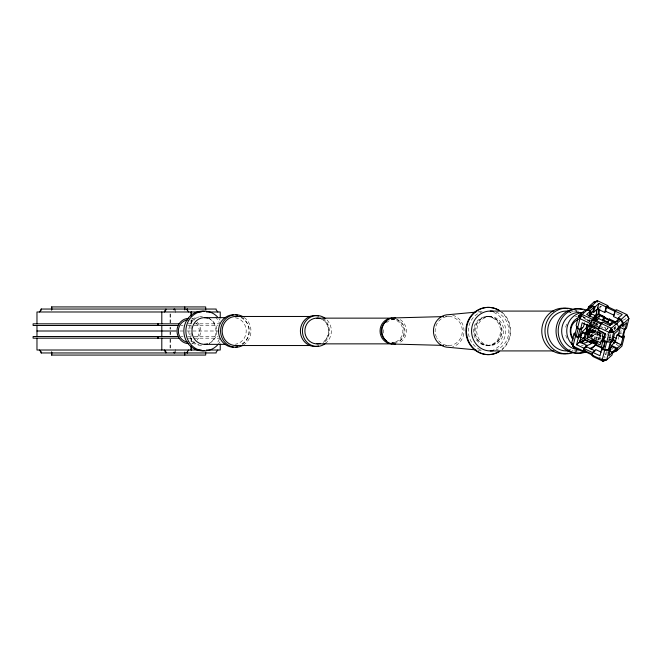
<?xml version="1.0" encoding="UTF-8"?>
<svg xmlns="http://www.w3.org/2000/svg" width="662" height="662" viewBox="0 0 662 662"><rect width="100%" height="100%" fill="white"/><g stroke="black" fill="none" stroke-linecap="round" stroke-linejoin="round"><path stroke-width="0.5" stroke-dasharray="3.31 2.48" d="M589.577 319.539L589.114 321.368L589.991 320.573M593.665 321.459L593.202 323.296L595.345 321.368M592.374 329.031L590.487 336.503L596.876 339.515M590.289 337.082L592.225 335.336L592.78 333.168L590.471 332.084M600.972 332.936L595.221 330.222L593.963 332.547L590.959 335.262L592.606 336.031L593.384 332.936L590.099 331.389M600.012 308.202L600.508 306.233L603.248 307.524M596.536 325.133L597.008 323.279M592.606 336.031L594.749 334.095L596.272 328.095M596.983 325.282L597.472 323.379M600.707 333.06L599.184 334.442L597.786 339.945L600.649 336.089M594.749 334.095L598.862 336.031L599.648 332.936M600.881 336.114L599.242 335.336L599.789 333.168L600.988 332.084M600.211 339.532L598.456 338.704L599.433 334.856L601.568 332.928M605.349 329.453L605.738 327.905L601.626 325.969M607.104 329.064L607.493 327.516M607.716 328.832L608.08 327.384M606.864 335.386L607.319 333.582M606.392 351.406L605.457 355.072L606.922 355.767M610.902 333.706L610.414 335.642L607.948 334.484M606.789 353.698L607.277 351.77M614.386 329.254L614.874 327.326M615.23 328.551L615.917 325.836M618.308 339.258L618.804 337.289M620.699 332.283L621.171 330.446M623.778 327.574L624.241 325.737M592.018 332.324L593.963 332.324L595.039 330.338M600.765 332.978L599.242 335.336M598.862 336.031L600.558 333.706M598.456 338.704L600.707 335.361M608.105 342.039L610.339 337.057L608.908 338.34M608.974 341.046L611.001 335.816L608.709 337.877M598.986 307.615L600.508 306.233M587.782 321.368L589.304 319.994M589.544 321.128L591.05 319.771M593.624 324.123L595.146 322.742M596.694 323.644L595.833 324.421L593.367 323.255M590.454 332.258L594.931 328.244M590.843 334.914L592.78 333.168M589.346 336.635L597.256 329.453M608.03 328.095L606.524 329.453L600.765 326.738M606.483 329.626L608.014 328.244M618.333 335.129L620.468 333.201L622.156 333.996M611.564 349.569L613.095 348.195M623.132 320.176L626.558 318.348M192.005 318.703L198.873 316.966M477.931 311.926L481.961 311.554M445.634 316.552L448.728 316.469M574.004 311.082L576.867 311.082M487 316.585L488.01 316.585M488.564 316.585L490.211 316.585A14.415 13.488 -90 0 1 501.895 338.208A14.415 13.488 -90 0 1 478.527 338.208A14.415 13.488 -90 0 1 490.211 316.585M392.094 319.44L394.138 319.44M188.215 323.826L220.239 323.826M180.85 325.481L183.068 325.481M187.743 325.481L193.362 325.481M194.09 325.481L218.104 325.481M590.156 330.338L595.221 330.222M179.956 331L183.068 331M187.023 331L219.205 331M180.85 336.519L183.068 336.519M187.743 336.519L193.362 336.519M194.09 336.519L218.104 336.519M188.215 338.174L220.239 338.174M394.138 342.56L392.094 342.56A11.56 10.815 -90 0 0 402.819 329.494A11.56 10.815 -90 0 0 389.297 319.837M487 345.415A14.415 13.488 90 0 0 498.685 323.792A14.415 13.488 90 0 0 475.316 323.792A14.415 13.488 90 0 0 487 345.415L488.01 345.415A14.415 13.488 90 0 0 499.694 323.792A14.415 13.488 90 0 0 476.326 323.792A14.415 13.488 90 0 0 488.01 345.415M488.564 345.415L490.211 345.415M574.004 350.918L576.867 350.918M445.634 345.448L448.728 345.531M477.931 350.074L481.961 350.446M192.005 343.297L198.873 345.034M616.579 313.805L619.318 315.095M614.336 327.533L615.974 328.302M620.782 332.721L622.247 333.408M593.409 322.096L595.874 323.255M591.48 321.707L593.946 322.874M596.321 324.339L597.96 325.116M609.197 336.809L610.844 337.579M592.25 329.453L601.675 333.888M608.692 337.198L610.339 337.968M599.789 333.168L601.435 333.946M591.315 329.626L601.543 334.442M609.371 339.06L611.043 339.846M591.878 331L599.184 334.442M608.858 338.994L610.687 339.854M599.433 334.856L601.187 335.675M608.924 339.474L610.563 340.243M599.722 335.262L593.963 332.547L592.713 330.222M608.767 339.515L610.414 340.293M599.333 337.91L601.088 338.737M590.951 334.624L599.317 338.563M591.282 334.889L592.225 335.336M604.704 353.798L606.375 354.584M598.903 357.223L601.642 358.514M582.767 316.61L589.925 321.856M616.14 344.223L619.318 346.557M588.799 320.557L589.875 321.732M592.895 330.338L593.963 332.324M614.212 327.905L614.998 329.453M613.748 328.038L614.402 329.312M604.762 356.181L605.01 358.159M191.359 319.878L191.359 323.826M191.359 338.174L191.359 342.122M191.061 319.878L191.061 323.826M191.061 325.481L191.061 329.163M191.061 332.837L191.061 336.519M191.061 338.174L191.061 342.122M175.711 309.932L175.711 312.58M175.711 349.42L175.711 352.068M170.672 313.962L170.672 322.841M170.672 327.318L170.672 329.163M170.672 331.919L170.672 334.682M170.672 339.159L170.672 348.038M170.068 313.962L170.068 322.841M170.068 327.318L170.068 329.163M170.068 331.919L170.068 334.682M170.068 339.159L170.068 348.038M436.523 337.43A14.531 13.604 90 0 1 449.316 316.477A14.531 13.604 90 0 1 460.355 338.539A14.531 13.604 90 0 1 436.945 338.265M191.533 320.193A11.188 10.476 -90 0 1 193.254 320.863M196.233 323.089A11.188 10.476 -90 0 1 196.233 338.911M193.254 341.137A11.188 10.476 -90 0 1 191.533 341.807M400.262 319.672A13.083 12.247 90 0 1 400.262 342.328M323.139 319.473A14.531 13.604 -90 0 1 323.139 342.527M240.976 317.57A14.531 13.604 -90 0 1 249.367 331A14.531 13.604 -90 0 1 240.976 344.43M201.505 345.498A14.531 13.604 90 0 1 188.794 330.528A14.531 13.604 90 0 1 202.39 316.469M209.192 318.414A14.531 13.604 90 0 1 209.192 343.586M391.341 319.837A11.56 10.815 -90 0 1 404.954 331A11.56 10.815 -90 0 1 391.341 342.163M383.48 333.011A11.56 10.815 -90 0 1 383.48 328.989M386.484 322.824A11.56 10.815 -90 0 1 390.439 320.135M395.959 318.819A12.859 12.04 -90 0 1 404.077 329.734A12.859 12.04 -90 0 1 398.11 342.138M235.358 317.76A13.356 12.495 -90 0 1 246.223 331A13.356 12.495 -90 0 1 235.358 344.24M207.669 318.099A13.356 12.495 90 0 1 216.937 331A13.356 12.495 90 0 1 207.669 343.901M320.772 318.819A12.859 12.04 -90 0 1 328.882 329.734A12.859 12.04 -90 0 1 322.924 342.138M322.89 318.149A15.449 14.465 -90 0 1 322.89 343.851M327.136 320.077A15.449 14.465 -90 0 1 325.712 343.255M241.324 316.933A16.244 15.201 -90 0 1 242.168 344.505M244.212 317.495A16.244 15.201 90 0 1 244.212 344.505M215.514 316.982A19.827 18.553 -90 0 1 219.345 322.932M219.345 339.068A19.827 18.553 -90 0 1 216.813 343.479M218.857 318.521A19.827 18.553 90 0 1 219.999 320.209M219.999 341.791A19.827 18.553 90 0 1 217.558 345.018M191.889 318.778A12.652 11.842 -90 0 1 194.744 320.044M197.202 322.055A12.652 11.842 -90 0 1 197.202 339.945M194.744 341.956A12.652 11.842 -90 0 1 191.889 343.222M570.189 312.398A19.918 18.652 -90 0 1 578.82 311.19M593.483 321.947A19.918 18.652 -90 0 1 594.277 323.867M595.519 331A19.918 18.652 -90 0 1 594.277 338.133M578.82 350.81A19.918 18.652 -90 0 1 572.042 350.239M452.684 315.22A16.335 15.292 -90 0 1 464.012 331A16.335 15.292 -90 0 1 452.684 346.78M495.97 312.05A19.918 18.652 90 0 1 508.855 331A19.918 18.652 90 0 1 495.97 349.95M567.971 311.761A19.918 18.652 -90 0 1 570.735 312.803M570.735 349.197A19.918 18.652 -90 0 1 567.971 350.239M493.678 312.398A19.918 18.652 -90 0 1 505.644 331A19.918 18.652 -90 0 1 493.678 349.602M480.314 349.602A19.918 18.652 -90 0 1 468.373 329.957A19.918 18.652 -90 0 1 482.168 311.761M594.476 322.584A18.528 17.344 -90 0 1 595.212 324.363M596.371 331A18.528 17.344 -90 0 1 594.865 338.539M600.848 335.8A18.528 17.344 90 0 1 599.118 340.268M596.065 323.61A14.771 13.828 -90 0 1 596.867 325.348M597.894 331.96A14.771 13.828 -90 0 1 596.065 338.39M583.189 345.738A14.771 13.828 -90 0 1 581.393 345.49M582.601 316.734A14.771 13.828 -90 0 1 589.991 322.005M592.73 329.072A14.771 13.828 -90 0 1 590.992 338.39M567.044 338.39A14.771 13.828 -90 0 1 565.662 334.823M565.662 327.177A14.771 13.828 -90 0 1 567.044 323.61M575.443 316.734A14.771 13.828 -90 0 1 577.214 316.353M585.258 319.15A12.272 11.486 -90 0 1 590.405 322.32M593.673 329.395A12.272 11.486 -90 0 1 592.233 337.132M499.884 311.066A23.625 22.119 90 0 1 499.884 350.934M502.028 312.257A23.625 22.119 -90 0 1 502.028 349.743M596.445 323.395A22.251 20.828 90 0 1 596.992 325.241M597.703 331A22.251 20.828 90 0 1 596.114 339.515M599.772 332.936A22.251 20.828 -90 0 1 597.902 340.409M575.394 310.312A22.831 21.374 -90 0 1 577.041 311.223M582.726 316.32A22.831 21.374 -90 0 1 584.869 319.58M577.041 350.777A22.831 21.374 -90 0 1 575.394 351.688M498.105 341.195A14.415 13.488 -90 0 0 492.056 317.081A14.415 13.488 -90 0 0 475.531 334.732A14.415 13.488 -90 0 0 498.105 341.195"/><path stroke-width="0.99" d="M585.572 350.951L584.041 352.325L573.813 347.509L572.986 346.135L571.587 343.379L574.028 333.756L575.559 332.374M576.958 326.656L575.096 333.996L576.246 336.263L577.926 337.057L580.069 335.129L581.931 327.789M574.028 333.756L575.427 336.503L572.986 346.135L583.214 350.951L584.041 352.325M584.488 322.94L583.495 326.871L580.442 329.626L577.521 328.244L579.962 318.621L582.179 314.491L587.525 309.675L590.454 311.049L589.056 316.552M576.246 336.263L578.34 328.004M577.926 337.057L580.02 328.799M576.602 344.761L579.655 342.006L586.962 345.448L583.909 348.195L576.602 344.761L578.348 337.877L581.402 335.129L579.73 334.343M580.442 329.626L582.179 322.742L589.486 326.184L591.017 324.81M579.655 342.006L581.402 335.129M581.517 334.442L582.212 331.687L586.036 328.244L587.029 324.314M587.798 309.675L588.493 306.928L593.839 302.112L597.455 300.73L607.683 305.546L608.51 306.928M582.312 343.156L583.015 340.4M586.35 331.778L585.489 332.547L584.116 337.968L584.902 339.515L585.374 340.293L591.125 342.999L591.985 342.229M587.583 324.289L586.673 327.905L587.451 329.453L589.097 330.222L590.818 328.675M587.682 334.409L588.866 329.759L590.065 328.675L588.89 333.325L587.682 334.409L586.093 332.688L587.268 328.038M590.272 316.784L591.207 313.118M587.525 328.526L586.093 332.688M578.886 342.684L584.885 339.482L586.275 334.095L585.489 332.547M587.451 329.453L588.601 324.934M586.739 333.962L587.914 329.312L588.866 329.759M585.465 311.115L589.279 307.681L592.267 306.547L593.946 307.333L592.97 311.19L589.155 314.632M583.214 350.951L583.909 348.195M589.486 326.184L590.181 323.437L592.407 319.307L593.938 317.934L586.631 314.491L590.454 311.049M593.21 355.453L584.438 351.332L583.76 350.198L584.157 348.609L586.3 346.681L595.064 350.81L592.92 352.738L584.157 348.609M590.554 323.362L590.156 324.943L598.92 329.072L599.325 327.491L590.554 323.362L593.268 319.167M592.382 340.682L592.771 339.126L591.05 340.682L586.937 338.745L587.922 334.873L589.643 333.325M589.097 330.222L590.082 326.358L594.195 328.294L595.337 327.26M591.969 311.645L593.64 312.431L595.03 306.928L598.853 303.486L606.152 306.928L607.683 305.546M586.937 338.745L588.659 337.198L591.315 326.714M586.499 347.277L586.962 345.448M593.475 319.763L593.938 317.934M594.6 317.793L595.295 315.038M596.71 311.934L595.717 315.865L589.867 313.118M593.64 312.431L597.455 308.988L598.853 303.486M594.079 317.876L595.75 317.239L596.702 317.686L596.148 319.854L594.865 321.012M591.125 342.999L590.661 342.229L591.05 340.682M594.195 328.294L594.584 326.738M590.967 341.799L592.399 339.829L597.331 342.146L596.123 343.23L596.288 344.761L590.967 341.799L595.899 344.124M594.79 326.705L594.567 327.591L598.68 329.527M596.528 320.549L597.314 317.454L599.458 315.517L603.57 317.454L604.431 316.676L604.903 317.454L599.962 315.129M598.771 313.118L599.764 309.187M592.027 341.269L592.399 339.829M596.388 320.673L598.68 318.612L599.458 315.517M610.19 351.141L612.698 352.325L612.002 355.072L606.657 359.888L603.032 361.27L592.804 356.454L591.977 355.072L592.672 352.325L595.734 349.569L601.212 352.151M598.953 327.558L598.249 330.313L605.556 333.756L603.818 340.632L606.74 342.006L611.183 342.006L612.714 340.632L614.46 333.756L618.275 330.313L618.97 327.558L616.744 323.437L613.823 322.055L610.008 325.497L602.701 322.055L601.179 323.437L598.953 327.558L609.181 332.374L613.624 332.374L618.97 327.558M597.703 341.451L595.982 342.999L595.593 344.546A22.251 20.828 -90 0 1 590.967 349.23M597.455 308.988L604.762 312.431L606.152 306.928M603.57 317.454L602.784 320.549L603.934 319.514M603.165 319.854L604.207 317.239L609.139 319.556L608.097 322.171L603.165 319.854L604.365 318.77M616.049 310.668L607.286 306.547L606.409 307.333L605.432 311.19L614.195 315.319M602.792 339.515L601.079 341.062L600.095 344.935L595.982 342.999M604.836 341.509L601.824 341.062L603.008 336.42M602.718 341.84L601.344 347.26L601.816 348.038L596.057 345.324L595.593 344.546L601.344 347.26L603.852 347.26L605.225 341.84L602.718 341.84L601.079 341.062M602.776 341.509L604.811 333.582M607.724 322.874L608.502 319.771L609.363 319.001L615.122 321.707L613.616 323.064M604.017 346.822L601.725 348.882L599.979 355.767L592.672 352.325M605.151 340.632L603.057 348.882L604.737 349.677L608.411 349.677L609.288 348.882L611.15 341.551M610.074 325.191L610.463 323.644L612.615 321.707L608.502 319.771M604.737 349.677L606.831 341.427M610.621 348.882L609.098 350.264L604.646 350.264L602.205 359.888L603.032 361.27M606.74 342.006L609.181 332.374L611.398 328.244L616.744 323.437M627.601 316.105L626.674 314.491L616.446 309.675L614.924 311.049L613.525 316.552L620.757 319.961L622.594 323.362L622.189 324.943L617.605 329.072M614.435 314.351L615.172 311.463L606.409 307.333M608.411 349.677L610.265 342.337M609.098 350.264L606.657 359.888L602.205 359.888L591.977 355.072M611.183 342.006L613.624 332.374L611.398 328.244L601.179 323.437M619.284 333.06L617.001 335.129L615.255 342.006L611.431 345.448L608.875 355.767L612.698 352.325M617.481 321.6L618.407 317.934L622.222 314.491L614.924 311.049M620.426 326.871L618.333 335.129L622.421 337.057L623.298 336.263L626.674 322.742L622.859 326.184L621.188 325.398M611.969 353.632L615.792 350.198L616.19 348.609L612.102 346.681L609.048 349.437M614.493 350.951L612.962 352.325L616.579 350.951L617.282 348.195L621.097 344.761L622.843 337.877L624.365 336.503L623.438 334.666M622.859 326.184L623.554 323.437L628.9 318.621L627.502 315.865M622.421 337.057L624.514 328.799M624.365 336.503L621.924 346.135L616.579 350.951M580.102 317.429L581.17 315.443L579.432 316.105L580.251 317.975M599.78 326.639L601.154 324.09L592.391 319.961M609.495 332.175L611.398 328.65L613.302 332.175L609.139 332.175L611.043 328.65L612.938 332.175M188.72 350.016L187.089 352.085L187.089 352.954M40.349 311.297L41.449 309.046M165.947 309.915L164.3 311.984L165.947 309.046M217.848 350.016L216.176 352.085L216.176 352.954L41.044 352.954L41.044 352.085L39.372 350.016M39.372 311.984L41.044 309.915L41.044 309.046L216.176 309.046L216.176 309.915L217.848 311.984M588.493 306.928L592.109 305.546L597.455 300.73M588.444 309.982L592.267 306.547M589.362 311.463L593.946 307.333M599.143 314.74L598.68 313.962L596.636 314.74L593.632 317.454L595.668 316.676L598.68 313.962L604.431 316.676M593.177 319.556L595.75 317.239M594.12 320.003L596.702 317.686M604.762 312.431L606.293 311.049M580.591 334.989L582.883 332.928L585.34 334.078M583.156 338.29L584.687 336.917M589.188 333.243L590.471 332.084M582.179 342.146L583.71 340.764M609.553 325.505L610.844 324.339M591.348 342.444L591.845 341.997M614.493 323.296L619.078 319.167M618.407 317.934L621.328 319.307L626.674 314.491L628.9 318.621L626.459 328.244L624.936 329.626L619.086 326.871M616.173 324.09L620.757 319.961M601.824 341.062L603.032 339.978M618.01 327.491L622.594 323.362M611.614 352.738L616.19 348.609M571.769 343.71L572.655 343.239M579.929 340.45L584.215 338.158M615.205 321.856L617.778 320.482M580.144 342.891L585.291 340.144M574.558 346.764L573.664 347.244L572.887 345.895M587.525 309.675L583.909 311.049L578.563 315.865L576.122 325.497L577.521 328.244M578.803 315.931L581.898 314.756L579.995 318.29L578.803 315.931L579.457 316.411L581.774 315.526M614.303 350.761L615.792 350.198M475.92 312.116L448.728 314.665A16.335 15.292 -90 0 0 433.436 331A16.335 15.292 -90 0 0 448.728 347.335L475.92 349.884M394.138 317.917L443.573 316.602M593.839 302.112L595.618 302.112M490.211 311.082L553.895 311.082M201.289 311.984L36.973 311.984L36.973 323.826M206.403 311.984L220.239 311.984L220.239 317.909M235.763 316.469L311.777 316.469M204.434 317.644L225.643 317.644M316.908 318.141L392.094 318.141M178.806 323.826L33.1 323.826L33.1 325.481L177.788 325.481M36.973 331L161.52 331M161.801 331L175.927 331M177.788 336.519L33.1 336.519L33.1 338.174L178.806 338.174M605.564 337.198L602.255 336.42L603.239 332.547L599.127 330.611M316.908 343.859L392.094 343.859M204.434 344.356L225.643 344.356M235.763 345.531L311.777 345.531M201.289 350.016L36.973 350.016L36.973 338.174M206.403 350.016L220.239 350.016L220.239 344.091M490.211 350.918L553.895 350.918M394.138 344.083L443.573 345.399M592.109 305.546L595.03 306.928M612.3 320.938L614.766 322.096M607.882 319.423L604.207 317.239M603.711 317.686L608.643 320.003M595.668 316.676L597.314 317.454M610.463 323.644L612.11 324.421M598.68 318.612L611.009 324.421M593.086 319.001L602.031 323.296M592.407 319.307L582.179 314.491L578.563 315.865L579.962 318.621L590.181 323.437M617.001 335.129L622.843 337.877M590.471 324.802L593.764 326.358M613.74 337.107L616.479 338.398M586.036 328.244L587.707 329.031M589.37 329.817L591.042 330.603M615.255 342.006L621.097 344.761M582.212 331.687L585.556 333.259M611.431 345.448L617.282 348.195M586.275 334.095L587.922 334.873M588.659 337.198L600.997 342.999M591.191 340.913L596.123 343.23M580.135 336.991L583.479 338.563M584.902 339.515L590.661 342.229M575.427 336.503L578.348 337.877M601.725 348.882L604.646 350.264M583.76 350.198L592.523 354.319M612.433 338.737L615.619 341.071M612.309 339.482L617.083 342.982M611.365 340.723L614.543 343.057M165.897 352.085L164.209 350.016L165.947 352.085L165.897 352.954M40.349 350.703L41.449 352.954M188.72 311.984L187.089 309.915L187.089 309.046M607.286 306.547L607.964 307.681M609.363 319.001L609.834 319.771M596.975 301.21L597.372 301.872M602.461 359.954L603.173 361.138M621.328 319.307L623.554 323.437M571.587 343.379L573.813 347.509M597.323 300.862L597.447 301.822M598.249 308.782L599.002 314.707M597.728 307.135L598.597 314.045L596.859 314.707L596.23 309.766M602.139 349.933L601.493 347.293L601.866 350.256M205.692 309.915L205.692 306.928L51.562 306.928L51.562 309.915M205.692 352.085L205.692 355.072L51.562 355.072L51.562 352.085M191.359 311.984L191.359 315.931M191.359 346.069L191.359 350.016M191.061 311.984L191.061 315.931M191.061 346.069L191.061 350.016M187.354 309.046L187.354 309.915M187.354 352.085L187.354 352.954M184.781 306.928L184.781 309.915M184.781 352.085L184.781 355.072M174.776 309.046L174.776 309.915M174.776 352.085L174.776 352.954M174.065 309.046L174.065 309.915M174.065 352.085L174.065 352.954M161.801 311.984L161.801 323.826M161.801 325.481L161.801 336.519M161.801 338.174L161.801 350.016M158.152 323.826L158.152 325.481M158.152 336.519L158.152 338.174M157.912 323.826L157.912 325.481M157.912 336.519L157.912 338.174M51.744 306.928L51.744 309.915M51.744 352.085L51.744 355.072M36.973 325.481L36.973 336.519M187.917 342.146A11.188 10.476 -90 0 1 178.351 331A11.188 10.476 -90 0 1 187.917 319.854M395.735 343.967A13.083 12.247 90 0 1 381.891 331A13.083 12.247 90 0 1 395.735 318.033M237.542 345.407A14.531 13.604 -90 0 1 222.167 331A14.531 13.604 -90 0 1 237.542 316.593M386.682 341.013A11.56 10.815 -90 0 1 386.682 320.987M393.667 343.752A12.859 12.04 -90 0 1 380.054 331A12.859 12.04 -90 0 1 393.667 318.248M207.669 343.901A13.356 12.495 90 0 1 191.939 331A13.356 12.495 90 0 1 207.669 318.099M320.019 343.421A12.859 12.04 -90 0 1 304.868 331A12.859 12.04 -90 0 1 320.019 318.579M325.712 343.255A15.449 14.465 -90 0 1 306.241 341.443A15.449 14.465 -90 0 1 306.241 320.557A15.449 14.465 -90 0 1 325.712 318.745M318.604 345.928A15.449 14.465 -90 0 1 300.399 331A15.449 14.465 -90 0 1 318.604 316.072M243.368 345.067A16.244 15.201 90 0 1 220.562 331A16.244 15.201 90 0 1 243.368 316.933M235.705 314.897A16.244 15.201 -90 0 1 237.658 315.311M237.658 346.689A16.244 15.201 -90 0 1 235.705 347.103M233.719 347.244A16.244 15.201 -90 0 1 218.518 331A16.244 15.201 -90 0 1 233.719 314.756M217.558 345.018A19.827 18.553 90 0 1 191.318 345.018A19.827 18.553 90 0 1 191.318 316.982A19.827 18.553 90 0 1 217.558 316.982M204.326 350.719A19.827 18.553 -90 0 1 183.837 331A19.827 18.553 -90 0 1 204.326 311.281M188.827 343.652A12.652 11.842 -90 0 1 176.986 331A12.652 11.842 -90 0 1 188.827 318.348M569.279 350.678A19.918 18.652 90 0 1 547.706 331A19.918 18.652 90 0 1 569.279 311.322M493.132 350.678A19.918 18.652 90 0 1 471.559 331A19.918 18.652 90 0 1 493.132 311.322M579.018 349.528A18.528 17.344 -90 0 1 561.724 329.544A18.528 17.344 -90 0 1 581.741 312.696M573.176 345.399A18.528 17.344 90 0 1 567.599 325.274A18.528 17.344 90 0 1 583.189 312.497M589.445 313.374A18.528 17.344 90 0 1 591.149 314.069M596.354 344.108A18.528 17.344 90 0 1 589.445 348.626M595.064 339.995A14.771 13.828 -90 0 1 593.872 341.443M592.507 342.717A14.771 13.828 -90 0 1 585.895 345.647M573.118 339.995A14.771 13.828 -90 0 1 577.181 318.207M588.03 341.625A12.272 11.486 -90 0 1 582.287 343.272M573.176 338.472A12.272 11.486 -90 0 1 578.365 319.473M499.065 351.464A23.625 22.119 90 0 1 465.891 331A23.625 22.119 90 0 1 499.065 310.536M499.62 351.464A23.625 22.119 -90 0 1 466.445 331A23.625 22.119 -90 0 1 499.62 310.536M586.143 351.911A22.251 20.828 -90 0 1 558.19 330.512A22.251 20.828 -90 0 1 586.995 310.437M582.262 352.498A22.251 20.828 90 0 1 556.039 331A22.251 20.828 90 0 1 582.262 309.502M571.885 353.053A22.831 21.374 -90 0 1 544.983 331A22.831 21.374 -90 0 1 571.885 308.947M567.773 353.293A22.831 21.374 -90 0 1 541.773 331A22.831 21.374 -90 0 1 567.773 308.707M611.398 329.676L610.331 331.662L612.474 331.662L611.398 329.676M605.258 360.128L603.521 360.79L603.115 360.128L605.258 360.128"/></g></svg>
